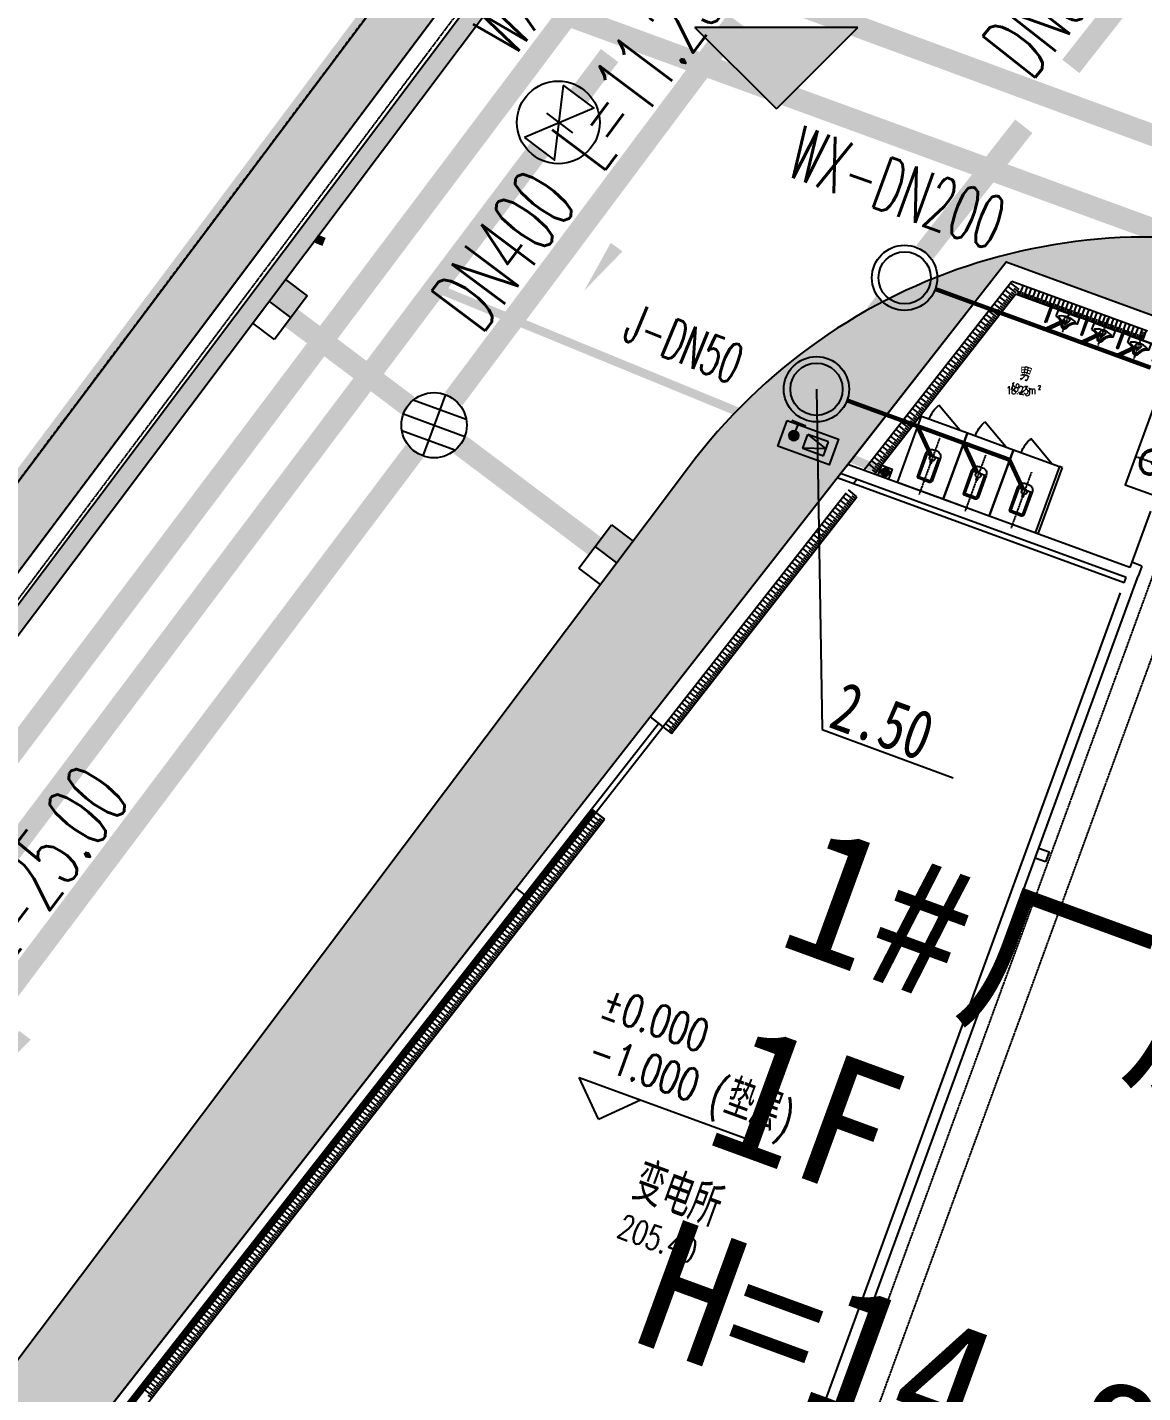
# Model space of a CAD drawing. Extents: x -111898 to 889894, y -2 to 1194865.
# Drawn here: x 634397 to 654901, y 1027442 to 1052542 of the extents above; entities that cross this region are included whole.
import ezdxf

# ---------------------------------------------------------------- set-up
doc = ezdxf.new("R2010")
doc.units = 0
doc.header["$LTSCALE"] = 10
doc.header["$MEASUREMENT"] = 0
for name, pattern in [('10平面$0$10平面$1$DOTE', [2.42, 2, -0.2, 0.02, -0.2]), ('10平面$0$DASH', [0.35, 0.25, -0.1]), ('10平面$0$DOTE', [2.42, 2, -0.2, 0.02, -0.2]), ('10平面$1$DOTE', [2.42, 2, -0.2, 0.02, -0.2]), ('CENTER', [50.8, 31.75, -6.35, 6.35, -6.35]), ('DASH', [0.35, 0.25, -0.1])]:
    doc.linetypes.add(name, pattern=pattern)
doc.layers.get('Defpoints').update_dxf_attribs({"color": 210})
for name, color, linetype in [('0-WALL', 252, 'Continuous'), ('1-单体污水', 50, 'Continuous'), ('10平面$0$10平面$1$A-AXIS-DOTE', 14, '10平面$0$10平面$1$DOTE'), ('10平面$0$99平面图例外参$0$A-HATCH-2', 251, 'Continuous'), ('10平面$0$A-AXIS-DOTE', 8, '10平面$0$DOTE'), ('10平面$0$A-LIN-V', 9, 'Continuous'), ('10平面$0$A-WC', 223, 'Continuous'), ('10平面$1$A-AXIS-DOTE', 14, '10平面$1$DOTE'), ('A-WC', 223, 'Continuous'), ('DIM_雨水', 4, 'Continuous'), ('FM_ZF给水', 3, 'Continuous'), ('Gps-ZF雨水', 4, 'TG_Y'), ('SB_ZF污水', 2, 'Continuous'), ('TEXT_污水', 2, 'Continuous'), ('TEXT_消防', 1, 'Continuous'), ('TEXT_给水', 3, 'Continuous'), ('TEXT_雨水', 4, 'Continuous'), ('TWT_雨水口', 4, 'Continuous'), ('WALL', 252, 'Continuous'), ('WELL_污水', 2, 'Continuous'), ('WELL_雨水', 4, 'Continuous'), ('建-房间', 252, 'Continuous'), ('污水标高', 2, 'Continuous')]:
    doc.layers.add(name, color=color, linetype=linetype)
for name, color, linetype, lineweight in [('GPS-ZF污水', 2, 'TG_W', 60), ('GPS-ZF消防', 1, 'TG_X', 60), ('GPS-ZF给水', 3, 'TG_J', 60), ('LG-ZF给水', 3, 'Continuous', 60)]:
    doc.layers.add(name, color=color, linetype=linetype, lineweight=lineweight)
doc.styles.add('-宋体', font='', dxfattribs={"width": 0.75})
doc.styles.add('10平面$0$A-AREA', font='SIMPLEX', dxfattribs={"bigfont": 'GBCBIG'})
doc.styles.add('10平面$0$A-STANDARD', font='SIMPLEX', dxfattribs={"bigfont": 'GBCBIG'})
doc.styles.add('_TWT_PIPEDN', font='SIMPLEX', dxfattribs={"width": 0.6, "height": 3, "bigfont": 'HZTXT'})
doc.styles.add('A-AREA', font='SIMPLEX', dxfattribs={"bigfont": 'GBCBIG'})
doc.styles.add('TG_LINETYPE', font='SIMPLEX', dxfattribs={"width": 0.8, "height": 3.5, "bigfont": 'HZTXT'})
doc.styles.add('黑体', font='', dxfattribs={"height": 12})
doc.styles.get('-宋体').set_extended_font_data('SimSun')
doc.styles.get('黑体').set_extended_font_data('SimHei')
doc.linetypes.add('TG_J', pattern='A,2,-0.3,["J",TG_LINETYPE,S=0.1,R=0,X=-0.23,Y=-0.15],0', length=2.3)
doc.linetypes.add('TG_W', pattern='A,2,-0.3,["W",TG_LINETYPE,S=0.1,R=0,X=-0.23,Y=-0.15],0', length=2.3)
doc.linetypes.add('TG_WX', pattern='A,3,-0.6,["WX",TG_LINETYPE,S=0.1,R=0,X=-0.52,Y=-0.15],0', length=3.6)
doc.linetypes.add('TG_X', pattern='A,5,-0.3,["X",TG_LINETYPE,S=0.1,R=0,X=-0.23,Y=-0.15],0', length=5.3)
doc.linetypes.add('TG_Y', pattern='A,2,-0.3,["Y",TG_LINETYPE,S=0.1,R=0,X=-0.25,Y=-0.15],0', length=2.3)
pattern_1 = [(359.79974, (-824318.4, 704905.5), (1605.5824, 1594.398), [240, -48, 64, -48, 240, -960]), (359.79974, (-824398.3, 704953.8), (1605.5824, 1594.398), [160, -120, 240, -120, 160, -800]), (359.79974, (-823836, 705591.9), (1605.5824, 1594.398), [200, -80, 200, -1120]), (359.79974, (-824634.9, 705914.7), (1605.5824, 1594.398), [80, -160, 80, -1280]), (89.79974, (-824474.9, 705914.1), (-1594.398, 1605.5824), [144, -1456]), (89.79974, (-823998.3, 704952.4), (-1594.398, 1605.5824), [160, -1440]), (89.79974, (-823596, 705591), (-1594.398, 1605.5824), [160, -1440]), (44.79974, (-823790.3, 704935.7), (5.5922, 1599.9902), [160, -2102.7417]), (134.79974, (-824206.3, 704937.2), (-1599.9902, 5.5922), [160, -2102.7417]), (63.23469, (-823838.3, 704943.9), (5.5922, 1599.99023), [160, -3417.7088]), (75.7635, (-823918.27, 704952.15), (5.59221, 1599.99023), [160, -6436.969]), (75.7635, (-823516.03, 705590.75), (5.59221, 1599.99023), [128, -6468.969]), (75.7635, (-824442.9, 705914), (5.59221, 1599.99023), [112, -6484.969]), (103.835987, (-824078.27, 704952.7), (5.59221, 1599.99023), [160, -6436.969]), (103.835987, (-823676.03, 705591.3), (5.59221, 1599.99023), [128, -6468.969]), (103.835987, (-824506.9, 705914.2), (5.59221, 1599.99023), [112, -6484.969]), (116.364795, (-824158.3, 704945), (5.5922, 1599.99023), [160, -3417.7069])]

# ---------------------------------------------------------------- blocks, each defined once
blk = doc.blocks.new('10平面$0$厕卫')
at = {"layer": '10平面$0$A-AXIS-DOTE', "linetype": '10平面$0$DASH'}
blk.add_line((50, -823), (50, 272), dxfattribs=at)
at = {"layer": '10平面$0$A-WC'}
for p, q in [((-60, -40), (-60, -470)), ((150, -30), (-50, -30)), ((160, -470), (160, -40)), ((190, -470), (-90, -470)), ((350, -1097), (-170, -1397))]:
    blk.add_line(p, q, dxfattribs=at)
blk.add_lwpolyline([(-400, 203), (-400, -1097), (500, -1097), (500, 203)], close=True, dxfattribs=at)
blk.add_lwpolyline([(190, -40, 0.414214), (150, 0), (-50, 0, 0.414214), (-90, -40), (-90, -480, 0.414214), (20, -590), (80, -590, 0.414214), (190, -480)], format="xyb", close=True, dxfattribs=at)
blk.add_circle((50, -359), 20, dxfattribs=at)
for centre, radius, start, end in [((-50, -40), 10, 90, 180), ((150, -40), 10, 0, 90), ((350, -1097), 600, 180, 209.9999)]:
    blk.add_arc(centre, radius, start, end, dxfattribs=at)
for p in [(50, 0), (50, -359)]:
    blk.add_point(p, dxfattribs=at)
blk = doc.blocks.new('10平面$0$$lvtry$00000224')
at = {"color": 0}
for p, q in [((-363, 0), (-363, -300)), ((-338, 0), (-363, 0)), ((-338, 0), (-338, -300)), ((337, 0), (337, -300)), ((362, 0), (337, 0)), ((362, 0), (362, -300)), ((-338, -300), (-363, -300)), ((362, -300), (337, -300))]:
    blk.add_line(p, q, dxfattribs=at)
at = {"color": 0, "elevation": 0}
blk.add_lwpolyline([(-205, -131), (-205, 0), (205, 0), (205, -131, 0.268068), (51, -263, -0.317765), (0, -300, -0.317765), (-51, -263, 0.268068)], format="xyb", close=True, dxfattribs=at)
at = {"color": 0}
blk.add_circle((0, -182, 0), 20, dxfattribs=at)
for centre, radius, start, end in [((-152, -115, 0), 10, 114.1084, 248.1394), ((5, -466, 0), 395, 66.6675, 114.1084), ((-243, -341, 0), 233, 19.2639, 68.1394), ((243, -341, 0), 233, 110.4941, 160.7361), ((158, -113, 0), 10, 290.4941, 66.6675), ((0, -256, 0), 24, 199.2639, 269.4998), ((0, -256, 0), 24, 270.5002, 340.7361)]:
    blk.add_arc(centre, radius, start, end, dxfattribs=at)
blk.add_point((0, -182, 0), dxfattribs=at)
at = {"layer": '10平面$1$A-AXIS-DOTE'}
blk.add_lwpolyline([(0, 153), (0, -367)], dxfattribs=at)
blk = doc.blocks.new('10平面$0$小便器')
at = {"layer": '10平面$0$A-WC', "xscale": -1, "rotation": 89.99999999999999}
blk.add_blockref('10平面$0$$lvtry$00000224', (2044606, 1695654), dxfattribs=at)
blk = doc.blocks.new('10平面$0$343243')
at = {"layer": '10平面$0$10平面$1$A-AXIS-DOTE'}
blk.add_lwpolyline([(-137039, 783550), (-137039, 784210)], dxfattribs=at)
at = {"layer": '10平面$0$A-WC'}
for p, q in [((-137039, 783830), (-137039, 783920)), ((-137176, 783694), (-137103, 783694)), ((-137139, 783657), (-137139, 783731)), ((-137084, 783875), (-136994, 783875)), ((-137071, 783707), (-137056, 783814)), ((-137064, 783668), (-137071, 783707)), ((-137064, 783668), (-137056, 783814)), ((-137064, 783668), (-137014, 783668)), ((-137063, 783687), (-137015, 783687)), ((-137056, 783814), (-137022, 783814)), ((-137056, 783804), (-137022, 783804)), ((-137014, 783668), (-137022, 783814)), ((-137008, 783707), (-137022, 783814)), ((-137014, 783668), (-137008, 783707)), ((-136976, 783694), (-136903, 783694)), ((-136939, 783657), (-136939, 783731))]:
    blk.add_line(p, q, dxfattribs=at)
for points in [[(-137069, 783721, -0.055034), (-137132, 783735, -0.088849), (-137208, 783776, -0.104988), (-137263, 783843, -0.12017), (-137282, 783920, -0.12017), (-137263, 783997, -0.104988), (-137208, 784064, -0.088849), (-137132, 784105, -0.080052), (-137039, 784120, -0.080052)], [(-137065, 783751, -0.056066), (-137123, 783763, -0.088849), (-137190, 783800, -0.104988), (-137237, 783857, -0.12017), (-137252, 783920, -0.12017), (-137237, 783983, -0.104988), (-137190, 784040, -0.088849), (-137123, 784077, -0.080052), (-137039, 784090, -0.080052)], [(-137039, 784120, -0.080052), (-136946, 784105, -0.088849), (-136870, 784064, -0.104988), (-136815, 783997, -0.12017), (-136796, 783920, -0.12017), (-136815, 783843, -0.104988), (-136870, 783776, -0.088849), (-136946, 783735, -0.055034), (-137010, 783721, -0.080052)], [(-137039, 784090, -0.080052), (-136956, 784077, -0.088849), (-136889, 784040, -0.104988), (-136842, 783983, -0.12017), (-136826, 783920, -0.12017), (-136842, 783857, -0.104988), (-136889, 783800, -0.088849), (-136956, 783763, -0.056066), (-137014, 783751, -0.080052)]]:
    blk.add_lwpolyline(points, format="xyb", dxfattribs=at)
for centre, radius in [((-137039, 783875), 30), ((-137039, 783875), 20), ((-137139, 783694), 25), ((-137139, 783694), 15), ((-136939, 783694), 25), ((-136939, 783694), 15)]:
    blk.add_circle(centre, radius, dxfattribs=at)
for centre, start, end in [((-137040, 783695), 80.5252, 279.4748), ((-137038, 783695), 260.5252, 99.4748)]:
    blk.add_arc(centre, 7.19, start, end, dxfattribs=at)
blk = doc.blocks.new('$VALVE$00000752')
for p, q in [((-112.5, 75), (112.5, 75)), ((112.5, 75), (112.5, -75)), ((112.5, -75), (-112.5, -75))]:
    blk.add_line(p, q)
blk.add_lwpolyline([(-112.5, -75), (112.5, 0), (-112.5, 75)], close=True)
for p in [(-112.5, 0), (112.5, 0)]:
    blk.add_point(p)
blk.add_solid([(-112.5, 75), (112.5, 0), (-112.5, -75)])
blk = doc.blocks.new('10平面$0$99平面图例外参$0$$LinePat$填挖边坡')
at = {"color": 0}
for p, q in [((0, 0), (0, -1500)), ((300, 0), (300, -600))]:
    blk.add_line(p, q, dxfattribs=at)
at = {"layer": 'Defpoints', "color": 0}
blk.add_point((600, 0), dxfattribs=at)
blk = doc.blocks.new('$TwtSys$00000147')
blk.add_circle((0, 0, 0), 25)
blk = doc.blocks.new('$VALVE$00000497')
for p, q in [((78, 138), (-78, 138)), ((0, 50), (0, 138))]:
    blk.add_line(p, q)
at = {"const_width": 49.6}
blk.add_lwpolyline([(25, 0, 1), (-25, 0, 1)], format="xyb", close=True, dxfattribs=at)
blk.add_circle((0, 0), 50)
blk = doc.blocks.new('$TwtSys$00000424')
for p, q in [((-500, 250), (500, 250)), ((-500, -250), (-500, 250)), ((0, -250), (0, 250)), ((500, 250), (500, -250)), ((500, -250), (-500, -250))]:
    blk.add_line(p, q)
blk.add_solid([(0, 250), (500, 250), (0, -250), (500, -250)])
blk = doc.blocks.new('$TWTSYS$00000375')
for p, q in [((0, 0.5, 0), (0, -0.5, 0)), ((0.433, 0.25, 0), (-0.433, 0.25, 0)), ((-0.5, 0, 0), (0.5, 0, 0)), ((0.433, -0.25, 0), (-0.433, -0.25, 0))]:
    blk.add_line(p, q)
blk.add_circle((0, 0, 0), 0.5)
blk = doc.blocks.new('$TWTSYS$00000376')
for radius in [0.5, 0.4]:
    blk.add_circle((0, 0, 0), radius)
blk = doc.blocks.new('$VALVE$00000296')
for points in [[(-125, 72.2), (-125, -72.2), (125, 72.2), (125, -72.2), (-125, 72.2)], [(0, 60.2), (0, -63.6)]]:
    blk.add_lwpolyline(points)
for p in [(-125, 0), (125, 0)]:
    blk.add_point(p)

msp = doc.modelspace()

# ---------------------------------------------------------------- hatches: boundary and pattern name
at = {"layer": '0-WALL'}
h = msp.add_hatch(dxfattribs=at)
h.set_pattern_fill('草坪或沼泽', color=8, scale=400, angle=-0.200257)
h.set_pattern_definition(pattern_1)
h.paths.add_polyline_path([(696130.98, 804098.61), (669562.33, 731379.54), (607880.43, 745535.24), (522571.73, 770781.34), (445339.53, 792957.04), (609790.27, 1011755.57), (618487.23, 1023194.24), (653205.56, 1069507.99), (721439.16, 1038957.87), (738262.84, 1027590.63), (761400.89, 1017231.07), (768403.04, 1001909.04), (737294.43, 916764), (736355.16, 917107.18), (742257.75, 933262.65), (741788.31, 933434.17), (745346.31, 941716.12), (767322.91, 1001866.69), (760648.1, 1016472.46), (737774.94, 1026713.42), (720951.27, 1038080.66), (653526.34, 1068268.72), (619285.33, 1022591.71), (610587.99, 1011152.54), (447011.62, 793517.34), (522851.61, 771741.38), (608134.4, 746502.95), (668925.9, 732551.6), (695191.71, 804441.78)])
h.paths.add_polyline_path([(702359.45, 821146.08), (701420.18, 821489.25), (703324.3, 826702.56), (702855.23, 826873.89), (706411.93, 835156.24), (730109.53, 900012.74), (731048.81, 899669.57)])
h = msp.add_hatch(dxfattribs=at)
h.set_pattern_fill('草坪或沼泽', color=8, scale=400, angle=-0.200257)
h.set_pattern_definition([(359.79974, (-824318.4, 704905.5), (1605.5824, 1594.398), [240, -48, 64, -48, 240, -960]), (359.79974, (-824398.3, 704953.8), (1605.5824, 1594.398), [160, -120, 240, -120, 160, -800]), (359.79974, (-823836, 705591.9), (1605.5824, 1594.398), [200, -80, 200, -1120]), (359.79974, (-824634.9, 705914.7), (1605.5824, 1594.398), [80, -160, 80, -1280]), (89.79974, (-824474.9, 705914.1), (-1594.398, 1605.5824), [144, -1456]), (89.79974, (-823998.3, 704952.4), (-1594.398, 1605.5824), [160, -1440]), (89.79974, (-823596, 705591), (-1594.398, 1605.5824), [160, -1440]), (44.79974, (-823790.3, 704935.7), (5.5922, 1599.9902), [160, -2102.7417]), (134.79974, (-824206.3, 704937.2), (-1599.9902, 5.5922), [160, -2102.7417]), (63.23469, (-823838.3, 704943.9), (5.5922, 1599.99023), [160, -3417.7088]), (75.7635, (-823918.27, 704952.15), (5.59221, 1599.99023), [160, -6436.969]), (75.7635, (-823516.03, 705590.75), (5.59221, 1599.99023), [128, -6468.969]), (75.7635, (-824442.9, 705914), (5.59221, 1599.99023), [112, -6484.969]), (103.835987, (-824078.27, 704952.7), (5.59221, 1599.99023), [160, -6436.969]), (103.835987, (-823676.03, 705591.3), (5.59221, 1599.99023), [128, -6468.969]), (103.835987, (-824506.9, 705914.2), (5.59221, 1599.99023), [112, -6484.969]), (116.364795, (-824158.3, 704945), (5.5922, 1599.99023), [160, -3417.7069])])
edge = h.paths.add_edge_path()
edge.add_line((741503.08, 933538.38), (741712.87, 934018.57))
edge.add_line((741712.87, 934018.57), (745060.96, 941812.89))
edge.add_line((745060.96, 941812.89), (766890.86, 1001849.76))
edge.add_line((766890.86, 1001849.76), (760346.98, 1016169.02))
edge.add_line((760346.98, 1016169.02), (737579.78, 1026362.54))
edge.add_line((737579.78, 1026362.54), (720756.11, 1037729.77))
edge.add_line((720756.11, 1037729.77), (653654.65, 1067773.01))
edge.add_line((653654.65, 1067773.01), (467795.25, 820503.81))
edge.add_line((467795.25, 820503.81), (468143.58, 820404.89))
edge.add_line((468143.58, 820404.89), (647181.92, 1058601.18))
edge.add_line((647181.92, 1058601.18), (648464.56, 1058132.56))
edge.add_line((648464.56, 1058132.56), (650350.23, 1063296.8))
edge.add_line((650350.23, 1063296.8), (720796.15, 1037558.69))
edge.add_line((720796.15, 1037558.69), (718909.6, 1032395.07))
edge.add_line((718909.6, 1032395.07), (725484.49, 1029992.9))
edge.add_line((725484.49, 1029992.9), (726513.26, 1032808.65))
edge.add_line((726513.26, 1032808.65), (729331.07, 1031779.14))
edge.add_line((729331.07, 1031779.14), (728302.36, 1028963.46))
edge.add_line((728302.36, 1028963.46), (747084.56, 1022101.19))
edge.add_line((747084.56, 1022101.19), (755217.14, 1018452.95))
edge.add_arc((743028.5, 1006160.87), 17310.64, -14.619994, 45.242091, ccw=False)
edge.add_line((759778.64, 1001791.54), (760685.99, 1001458.08))
edge.add_line((760685.99, 1001458.08), (765094.65, 999847.31))
edge.add_line((765094.65, 999847.31), (740941.69, 933744.02))
edge.add_line((740941.69, 933744.02), (741503.08, 933538.38))
msp.add_hatch(color=8, dxfattribs=at).paths.add_polyline_path([(648166.71, 1051041.2), (649666.71, 1052541.2), (646666.71, 1052541.2)], flags=17)
h = msp.add_hatch(dxfattribs=at)
h.set_pattern_fill('草坪或沼泽', color=8, scale=400, angle=-0.200257)
h.set_pattern_definition(pattern_1)
edge = h.paths.add_edge_path()
edge.add_line((603199.85, 981886.33), (605589.45, 988426.73))
edge.add_line((605589.45, 988426.73), (652393.87, 1048233.38))
edge.add_line((652393.87, 1048233.38), (660764.58, 1045175.06))
edge.add_line((660764.58, 1045175.06), (660781.63, 1045221.72))
edge.add_arc((658997.01, 1045873.74), 1900, -20.070288, 69.930039)
edge.add_line((659649.03, 1047658.36), (658395.23, 1048116.44))
edge.add_arc((654982.82, 1038180.77), 10505.34, 71.044954, 143.375781)
edge.add_line((646551.59, 1044447.88), (600318.87, 982938.92))
edge.add_line((600318.87, 982938.92), (603199.85, 981886.33))
at = {"layer": '1-单体污水'}
for points in [[(652449.94, 1044593.06), (652463.67, 1044630.63), (652479.23, 1044624.94)], [(652449.94, 1044593.06), (652486.21, 1044609.92), (652479.23, 1044624.94)]]:
    msp.add_hatch(color=256, dxfattribs=at).paths.add_polyline_path(points)

# ---------------------------------------------------------------- linework, layer by layer
at = {"layer": '0-WALL'}
for p, q in [((653654.65, 1067773.01), (467795.25, 820503.81)), ((468143.58, 820404.89), (647181.92, 1058601.18)), ((648166.71, 1051041.2), (646666.71, 1052541.2)), ((649666.71, 1052541.2), (646666.71, 1052541.2)), ((648166.71, 1051041.2), (649666.71, 1052541.2))]:
    msp.add_line(p, q, dxfattribs=at)
at = {"layer": '0-WALL', "color": 1, "linetype": 'DASH', "ltscale": 3, "const_width": 300}
msp.add_lwpolyline([(768403.04, 1001909.04), (761400.89, 1017231.07), (738262.84, 1027590.63), (721439.16, 1038957.87), (653205.56, 1069507.99), (618487.23, 1023194.24), (609790.27, 1011755.57), (445339.53, 792957.04), (522571.73, 770781.34), (607880.43, 745535.24), (669562.33, 731379.54)], close=True, dxfattribs=at)
at = {"layer": '0-WALL', "linetype": 'CENTER', "ltscale": 0.2}
msp.add_lwpolyline([(768403.04, 1001909.04), (761400.89, 1017231.07), (738262.84, 1027590.63), (721439.16, 1038957.87), (653205.56, 1069507.99), (618487.23, 1023194.24), (609790.27, 1011755.57), (445339.53, 792957.04), (522571.73, 770781.34), (607880.43, 745535.24), (669562.33, 731379.54)], close=True, dxfattribs=at)
at = {"layer": '0-WALL'}
msp.add_lwpolyline([(445339.53, 792957.04), (609790.27, 1011755.57), (618487.23, 1023194.24), (653205.56, 1069507.99), (721439.16, 1038957.87), (738262.84, 1027590.63), (761400.89, 1017231.07), (768403.04, 1001909.04), (737294.43, 916764), (736355.16, 917107.18), (742257.75, 933262.65), (741788.31, 933434.17), (745346.31, 941716.12), (767322.91, 1001866.69), (760648.1, 1016472.46), (737774.94, 1026713.42), (720951.27, 1038080.66), (653526.34, 1068268.72), (619285.33, 1022591.71), (610587.99, 1011152.54), (447011.62, 793517.34)], dxfattribs=at)
at = {"layer": '0-WALL', "linetype": 'DASH'}
for points in [[(691451.01, 794203.39), (668925.9, 732551.6), (608134.4, 746502.95), (522851.61, 771741.38), (447011.62, 793517.34), (610587.99, 1011152.54), (619285.33, 1022591.71), (653526.34, 1068268.72), (720951.27, 1038080.66), (737774.94, 1026713.42), (755564.15, 1018748.69), (760648.1, 1016472.46), (767322.91, 1001866.69), (745344.86, 941712.2), (741785.02, 933426.51)], [(691169.23, 794306.34), (668734.97, 732903.21), (608210.59, 746793.26), (522935.58, 772029.4), (447513.25, 793685.43), (610827.31, 1010971.63), (619524.76, 1022410.95), (653622.57, 1067896.93), (720804.9, 1037817.49), (737628.57, 1026450.26), (755441.56, 1018474.88), (760422.26, 1016244.88), (766998.88, 1001853.99), (745065.93, 941822.97), (741509.38, 933544.93)]]:
    msp.add_lwpolyline(points, dxfattribs=at)
at = {"layer": '0-WALL'}
msp.add_lwpolyline([(603199.85, 981886.33), (605589.45, 988426.73), (652393.87, 1048233.38), (660764.58, 1045175.06), (660781.63, 1045221.72, 0.41421524), (659649.03, 1047658.36), (658395.23, 1048116.44, 0.32651635), (646551.59, 1044447.88), (600318.87, 982938.92)], format="xyb", close=True, dxfattribs=at)
at = {"layer": '1-单体污水', "const_width": 80}
for points in [[(651088.25, 1047730.92), (653122.54, 1046987.68)], [(653461.93, 1047145.43), (653122.54, 1046987.68)], [(653122.54, 1046987.68), (653780.03, 1046747.45)], [(654119.42, 1046905.21), (653780.03, 1046747.45)], [(653780.03, 1046747.45), (654437.52, 1046507.23)], [(654776.91, 1046664.99), (654437.52, 1046507.23)], [(654437.52, 1046507.23), (655048.05, 1046284.17)], [(650759.25, 1045210.77), (649467.78, 1045682.62)], [(651012.37, 1044666.21), (650759.25, 1045210.77)], [(651604.6, 1044901.91), (650759.25, 1045210.77)], [(651857.72, 1044357.35), (651604.6, 1044901.91)], [(652449.94, 1044593.06), (651604.6, 1044901.91)], [(652703.06, 1044048.49), (652449.94, 1044593.06)]]:
    msp.add_lwpolyline(points, dxfattribs=at)
at = {"layer": '10平面$0$99平面图例外参$0$A-HATCH-2', "color": 8}
msp.add_line((644848.61, 1038105.29), (645006.11, 1037982.03), dxfattribs=at)
at = {"layer": '10平面$0$A-LIN-V', "color": 8}
for p, q in [((649971.92, 1044327.33), (652563.64, 1047639.03)), ((656037.52, 1046369.81), (652563.64, 1047639.03)), ((646238.72, 1039557.05), (649647.95, 1043913.36)), ((646081.22, 1039680.31), (646238.72, 1039557.05)), ((623503.94, 1010506.56), (645006.11, 1037982.03))]:
    msp.add_line(p, q, dxfattribs=at)
at = {"layer": 'A-WC'}
msp.add_lwpolyline([(655762.99, 1045618.39), (655199.42, 1045824.3), (654581.71, 1044133.61), (655145.28, 1043927.7)], dxfattribs=at)
at = {"layer": 'Defpoints'}
msp.add_lwpolyline([(650227.16, 1044234.07), (650039.31, 1044302.7), (650107.94, 1044490.56), (650295.8, 1044421.92)], close=True, dxfattribs=at)
at = {"layer": 'Defpoints', "color": 1}
msp.add_lwpolyline([(653112.33, 1037197.89), (652924.48, 1037266.52), (652993.11, 1037454.38), (653180.97, 1037385.74)], close=True, dxfattribs=at)
at = {"layer": 'DIM_雨水'}
for points in [[(646453.82, 1050147.75, 0, 0, 0), (644633.71, 1047699.24, 0, 266.67, 0), (645230.29, 1048501.79, 0, 0, 0)], [(635577.82, 1035659.51, 0, 0, 0), (633757.7, 1033211, 0, 266.67, 0), (634354.28, 1034013.55, 0, 0, 0)]]:
    msp.add_lwpolyline(points, format="xyseb", dxfattribs=at)
at = {"layer": 'FM_ZF给水'}
msp.add_lwpolyline([(648367.97, 1045314.47), (649307.24, 1044971.3), (649135.65, 1044501.67), (648196.38, 1044844.84)], close=True, dxfattribs=at)
msp.add_circle((644158.92, 1050794.62), 760.12, dxfattribs=at)
at = {"layer": 'GPS-ZF污水', "ltscale": 0.1, "const_width": 400}
for points in [[(653579.99, 1051823.55), (660175.04, 1060213.25)], [(650895.49, 1048408.53), (652714.79, 1050722.91)], [(649276.48, 1046359.08), (650152.42, 1047466.28)]]:
    msp.add_lwpolyline(points, dxfattribs=at)
at = {"layer": 'GPS-ZF消防', "linetype": 'TG_WX', "ltscale": 0.1, "const_width": 400}
for points in [[(616334.42, 1015551.5), (644324.8, 1052765.32)], [(644324.8, 1052765.32), (658484.68, 1047591.86)]]:
    msp.add_lwpolyline(points, dxfattribs=at)
at = {"layer": 'GPS-ZF给水', "ltscale": 0.1, "const_width": 400}
for points in [[(646403.93, 1053754.33), (732072.4, 1022234.6)], [(644533.17, 1051266.81), (645101.43, 1052022.42)], [(617189.64, 1014908.68), (643811.9, 1050307.76)]]:
    msp.add_lwpolyline(points, dxfattribs=at)
at = {"layer": 'GPS-ZF给水', "linetype": 'Continuous', "ltscale": 0.1, "const_width": 160}
for points in [[(639852.05, 1048596.9), (639707.03, 1048656.43)], [(650075.04, 1044400.27), (641894.05, 1047758.64)]]:
    msp.add_lwpolyline(points, dxfattribs=at)
at = {"layer": 'Gps-ZF雨水', "ltscale": 0.1, "const_width": 400}
for points in [[(642233.71, 1045707.81), (647431.87, 1052661.26)], [(641394.72, 1045587.6), (639241.55, 1047204.97)], [(627208.51, 1025726.73), (641513.82, 1044747.73)], [(644837.13, 1042999.08), (642353.98, 1044866.61)]]:
    msp.add_lwpolyline(points, dxfattribs=at)
at = {"layer": 'LG-ZF给水', "linetype": 'Continuous'}
msp.add_circle((650167.55, 1044362.3), 50, dxfattribs=at)
at = {"layer": 'WALL', "color": 8}
for p, q in [((649478.18, 1044507.72), (652393.87, 1048233.38)), ((652393.87, 1048233.38), (655095.31, 1047246.39)), ((649774.42, 1044399.48), (652495.73, 1047876.77)), ((652495.73, 1047876.77), (654992.36, 1046964.6)), ((649348.59, 1044342.13), (649478.18, 1044507.72)), ((654664.83, 1042612.72), (649478.18, 1044507.72)), ((653373.3, 1044468.64), (652926.87, 1043246.74)), ((653420.27, 1044451.49), (652973.83, 1043229.58)), ((653420.27, 1044451.49), (653373.3, 1044468.64)), ((649154.21, 1044093.76), (649283.8, 1044259.34)), ((649283.8, 1044259.34), (649348.59, 1044342.13)), ((654561.88, 1042330.94), (649283.8, 1044259.34)), ((654596.2, 1042424.87), (649348.59, 1044342.13)), ((649580.04, 1044151.11), (649644.84, 1044233.9)), ((645844.96, 1039865.2), (649154.21, 1044093.76)), ((646081.22, 1039680.31), (649450.46, 1043985.52)), ((655042.32, 1043645.92), (654699.15, 1042706.65)), ((652973.83, 1043229.58), (652926.87, 1043246.74)), ((654699.15, 1042706.65), (654664.83, 1042612.72)), ((654561.88, 1042330.94), (654596.2, 1042424.87)), ((654715.42, 1042168.38), (654818.37, 1042450.16)), ((654887.01, 1042638.01), (654818.37, 1042450.16)), ((647611.74, 1022725.44), (654715.42, 1042168.38)), ((647423.89, 1022794.08), (654493.25, 1042143.09)), ((644769.86, 1038166.92), (646002.46, 1039741.94)), ((644848.61, 1038105.29), (646081.22, 1039680.31)), ((645844.96, 1039865.2), (646081.22, 1039680.31)), ((646002.46, 1039741.94), (646081.22, 1039680.31)), ((634653.67, 1025240.46), (644769.86, 1038166.92)), ((634679.92, 1025219.92), (644796.11, 1038146.37)), ((634706.17, 1025199.37), (644822.36, 1038125.83)), ((634732.42, 1025178.83), (644848.61, 1038105.29)), ((644898.24, 1032468.3), (644540.58, 1033237.77)), ((644540.58, 1033237.77), (647846.82, 1032029.8)), ((644898.24, 1032468.3), (645667.71, 1032825.96))]:
    msp.add_line(p, q, dxfattribs=at)
at = {"layer": 'WALL', "color": 8, "linetype": '10平面$0$DASH'}
for p, q in [((625403.07, 961211.24), (656528.83, 1046403.24)), ((625872.71, 961039.65), (656998.47, 1046231.65))]:
    msp.add_line(p, q, dxfattribs=at)
at = {"layer": 'WALL', "color": 8}
for points in [[(655762.99, 1045618.39), (655199.42, 1045824.3), (654581.71, 1044133.61), (655145.28, 1043927.7)], [(654887.01, 1042638.01), (654699.15, 1042706.65)], [(645844.96, 1039865.2), (646041.49, 1039711.39)], [(646002.46, 1039741.94), (646081.22, 1039680.31)], [(644769.86, 1038166.92), (644848.61, 1038105.29)], [(604744.12, 986113.05), (605589.45, 988426.73), (643379.76, 1036715.16), (643616.01, 1036530.27)]]:
    msp.add_lwpolyline(points, dxfattribs=at)
at = {"layer": '污水标高', "color": 2}
for p, q in [((648904.21, 1045888.52), (649008.26, 1039633.15)), ((649008.26, 1039633.15), (651416.65, 1038747.02))]:
    msp.add_line(p, q, dxfattribs=at)

# ---------------------------------------------------------------- block references
at = {"layer": '10平面$0$99平面图例外参$0$A-HATCH-2', "color": 8, "yscale": 0.1333333333333333, "zscale": 0.1333333333333333}
for p, xscale, rotation in [((652528.19, 1047593.73), 0.1355476678420124, 231.9534248527315), ((652578.31, 1047657.77), 0.1355476678420124, 231.9534248527315), ((652628.43, 1047721.82), 0.1355476678420124, 231.9534248527315), ((652639.16, 1047611.44), 0.1340030048142174, 159.9297114336372), ((652714.68, 1047583.85), 0.1340030048142174, 159.9297114336372), ((652790.2, 1047556.25), 0.1340030048142174, 159.9297114336372), ((652865.72, 1047528.66), 0.1340030048142174, 159.9297114336372), ((652941.24, 1047501.07), 0.1340030048142174, 159.9297114336372), ((653016.76, 1047473.48), 0.1340030048142174, 159.9297114336372), ((652327.7, 1047337.54), 0.1355476678420124, 231.9534248527315), ((652377.82, 1047401.59), 0.1355476678420124, 231.9534248527315), ((652427.94, 1047465.63), 0.1355476678420124, 231.9534248527315), ((652478.07, 1047529.68), 0.1355476678420124, 231.9534248527315), ((653092.28, 1047445.89), 0.1340030048142174, 159.9297114336372), ((653167.8, 1047418.3), 0.1340030048142174, 159.9297114336372), ((653243.31, 1047390.7), 0.1340030048142174, 159.9297114336372), ((653318.83, 1047363.11), 0.1340030048142174, 159.9297114336372), ((653394.35, 1047335.52), 0.1340030048142174, 159.9297114336372), ((653469.87, 1047307.93), 0.1340030048142174, 159.9297114336372), ((653545.39, 1047280.34), 0.1340030048142174, 159.9297114336372), ((653620.91, 1047252.75), 0.1340030048142174, 159.9297114336372), ((653696.43, 1047225.15), 0.1340030048142174, 159.9297114336372), ((652127.21, 1047081.35), 0.1355476678420124, 231.9534248527315), ((652177.33, 1047145.4), 0.1355476678420124, 231.9534248527315), ((652227.45, 1047209.44), 0.1355476678420124, 231.9534248527315), ((652277.57, 1047273.49), 0.1355476678420124, 231.9534248527315), ((653771.95, 1047197.56), 0.1340030048142174, 159.9297114336372), ((653847.47, 1047169.97), 0.1340030048142174, 159.9297114336372), ((653922.99, 1047142.38), 0.1340030048142174, 159.9297114336372), ((653998.51, 1047114.79), 0.1340030048142174, 159.9297114336372), ((654074.03, 1047087.2), 0.1340030048142174, 159.9297114336372), ((654149.54, 1047059.6), 0.1340030048142174, 159.9297114336372), ((654225.06, 1047032.01), 0.1340030048142174, 159.9297114336372), ((654300.58, 1047004.42), 0.1340030048142174, 159.9297114336372), ((654376.1, 1046976.83), 0.1340030048142174, 159.9297114336372), ((651926.71, 1046825.16), 0.1355476678420124, 231.9534248527315), ((651976.84, 1046889.21), 0.1355476678420124, 231.9534248527315), ((652026.96, 1046953.26), 0.1355476678420124, 231.9534248527315), ((652077.08, 1047017.3), 0.1355476678420124, 231.9534248527315), ((654451.62, 1046949.24), 0.1340030048142174, 159.9297114336372), ((654527.14, 1046921.64), 0.1340030048142174, 159.9297114336372), ((654602.66, 1046894.05), 0.1340030048142174, 159.9297114336372), ((654678.18, 1046866.46), 0.1340030048142174, 159.9297114336372), ((654753.7, 1046838.87), 0.1340030048142174, 159.9297114336372), ((654829.22, 1046811.28), 0.1340030048142174, 159.9297114336372), ((654904.74, 1046783.69), 0.1340030048142174, 159.9297114336372), ((651726.22, 1046568.97), 0.1355476678420124, 231.9534248527315), ((651776.34, 1046633.02), 0.1355476678420124, 231.9534248527315), ((651826.47, 1046697.07), 0.1355476678420124, 231.9534248527315), ((651876.59, 1046761.12), 0.1355476678420124, 231.9534248527315), ((651525.73, 1046312.79), 0.1355476678420124, 231.9534248527315), ((651575.85, 1046376.83), 0.1355476678420124, 231.9534248527315), ((651625.98, 1046440.88), 0.1355476678420124, 231.9534248527315), ((651676.1, 1046504.93), 0.1355476678420124, 231.9534248527315), ((651375.36, 1046120.64), 0.1355476678420124, 231.9534248527315), ((651425.48, 1046184.69), 0.1355476678420124, 231.9534248527315), ((651475.61, 1046248.74), 0.1355476678420124, 231.9534248527315), ((651174.87, 1045864.46), 0.1355476678420124, 231.9534248527315), ((651224.99, 1045928.5), 0.1355476678420124, 231.9534248527315), ((651275.11, 1045992.55), 0.1355476678420124, 231.9534248527315), ((651325.24, 1046056.6), 0.1355476678420124, 231.9534248527315), ((650974.38, 1045608.27), 0.1355476678420124, 231.9534248527315), ((651024.5, 1045672.31), 0.1355476678420124, 231.9534248527315), ((651074.62, 1045736.36), 0.1355476678420124, 231.9534248527315), ((651124.75, 1045800.41), 0.1355476678420124, 231.9534248527315), ((650773.89, 1045352.08), 0.1355476678420124, 231.9534248527315), ((650824.01, 1045416.13), 0.1355476678420124, 231.9534248527315), ((650874.13, 1045480.17), 0.1355476678420124, 231.9534248527315), ((650924.25, 1045544.22), 0.1355476678420124, 231.9534248527315), ((650573.39, 1045095.89), 0.1355476678420124, 231.9534248527315), ((650623.52, 1045159.94), 0.1355476678420124, 231.9534248527315), ((650673.64, 1045223.99), 0.1355476678420124, 231.9534248527315), ((650723.76, 1045288.03), 0.1355476678420124, 231.9534248527315), ((650372.9, 1044839.7), 0.1355476678420124, 231.9534248527315), ((650423.02, 1044903.75), 0.1355476678420124, 231.9534248527315), ((650473.15, 1044967.8), 0.1355476678420124, 231.9534248527315), ((650523.27, 1045031.84), 0.1355476678420124, 231.9534248527315), ((650172.41, 1044583.51), 0.1355476678420124, 231.9534248527315), ((650222.53, 1044647.56), 0.1355476678420124, 231.9534248527315), ((650272.66, 1044711.61), 0.1355476678420124, 231.9534248527315), ((650322.78, 1044775.66), 0.1355476678420124, 231.9534248527315), ((650022.04, 1044391.37), 0.1355476678420124, 231.9534248527315), ((650072.16, 1044455.42), 0.1355476678420124, 231.9534248527315), ((650122.29, 1044519.47), 0.1355476678420124, 231.9534248527315), ((649598.54, 1043850.23), 0.1336174228062435, 231.9534248527315), ((649647.95, 1043913.36), 0.1336174228062435, 231.9534248527315), ((649400.91, 1043597.69), 0.1336174228062435, 231.9534248527315), ((649450.32, 1043660.82), 0.1336174228062435, 231.9534248527315), ((649499.72, 1043723.96), 0.1336174228062435, 231.9534248527315), ((649549.13, 1043787.09), 0.1336174228062435, 231.9534248527315), ((649203.27, 1043345.15), 0.1336174228062435, 231.9534248527315), ((649252.68, 1043408.28), 0.1336174228062435, 231.9534248527315), ((649302.09, 1043471.42), 0.1336174228062435, 231.9534248527315), ((649351.5, 1043534.55), 0.1336174228062435, 231.9534248527315), ((649005.63, 1043092.61), 0.1336174228062435, 231.9534248527315), ((649055.04, 1043155.74), 0.1336174228062435, 231.9534248527315), ((649104.45, 1043218.88), 0.1336174228062435, 231.9534248527315), ((649153.86, 1043282.01), 0.1336174228062435, 231.9534248527315), ((648808, 1042840.07), 0.1336174228062435, 231.9534248527315), ((648857.41, 1042903.2), 0.1336174228062435, 231.9534248527315), ((648906.81, 1042966.34), 0.1336174228062435, 231.9534248527315), ((648956.22, 1043029.47), 0.1336174228062435, 231.9534248527315), ((648610.36, 1042587.53), 0.1336174228062435, 231.9534248527315), ((648659.77, 1042650.66), 0.1336174228062435, 231.9534248527315), ((648709.18, 1042713.8), 0.1336174228062435, 231.9534248527315), ((648758.59, 1042776.93), 0.1336174228062435, 231.9534248527315), ((648412.72, 1042334.99), 0.1336174228062435, 231.9534248527315), ((648462.13, 1042398.12), 0.1336174228062435, 231.9534248527315), ((648511.54, 1042461.26), 0.1336174228062435, 231.9534248527315), ((648560.95, 1042524.39), 0.1336174228062435, 231.9534248527315), ((648215.09, 1042082.45), 0.1336174228062435, 231.9534248527315), ((648264.49, 1042145.58), 0.1336174228062435, 231.9534248527315), ((648313.9, 1042208.72), 0.1336174228062435, 231.9534248527315), ((648363.31, 1042271.85), 0.1336174228062435, 231.9534248527315), ((648017.45, 1041829.91), 0.1336174228062435, 231.9534248527315), ((648066.86, 1041893.04), 0.1336174228062435, 231.9534248527315), ((648116.27, 1041956.18), 0.1336174228062435, 231.9534248527315), ((648165.68, 1042019.31), 0.1336174228062435, 231.9534248527315), ((647819.81, 1041577.37), 0.1336174228062435, 231.9534248527315), ((647869.22, 1041640.5), 0.1336174228062435, 231.9534248527315), ((647918.63, 1041703.64), 0.1336174228062435, 231.9534248527315), ((647968.04, 1041766.77), 0.1336174228062435, 231.9534248527315), ((647622.18, 1041324.83), 0.1336174228062435, 231.9534248527315), ((647671.58, 1041387.96), 0.1336174228062435, 231.9534248527315), ((647720.99, 1041451.1), 0.1336174228062435, 231.9534248527315), ((647770.4, 1041514.23), 0.1336174228062435, 231.9534248527315), ((647424.54, 1041072.29), 0.1336174228062435, 231.9534248527315), ((647473.95, 1041135.42), 0.1336174228062435, 231.9534248527315), ((647523.36, 1041198.56), 0.1336174228062435, 231.9534248527315), ((647572.77, 1041261.69), 0.1336174228062435, 231.9534248527315), ((647226.9, 1040819.75), 0.1336174228062435, 231.9534248527315), ((647276.31, 1040882.88), 0.1336174228062435, 231.9534248527315), ((647325.72, 1040946.02), 0.1336174228062435, 231.9534248527315), ((647375.13, 1041009.15), 0.1336174228062435, 231.9534248527315), ((647029.26, 1040567.21), 0.1336174228062435, 231.9534248527315), ((647078.67, 1040630.34), 0.1336174228062435, 231.9534248527315), ((647128.08, 1040693.48), 0.1336174228062435, 231.9534248527315), ((647177.49, 1040756.61), 0.1336174228062435, 231.9534248527315), ((646831.63, 1040314.67), 0.1336174228062435, 231.9534248527315), ((646881.04, 1040377.8), 0.1336174228062435, 231.9534248527315), ((646930.45, 1040440.94), 0.1336174228062435, 231.9534248527315), ((646979.86, 1040504.07), 0.1336174228062435, 231.9534248527315), ((646633.99, 1040062.13), 0.1336174228062435, 231.9534248527315), ((646683.4, 1040125.26), 0.1336174228062435, 231.9534248527315), ((646732.81, 1040188.4), 0.1336174228062435, 231.9534248527315), ((646782.22, 1040251.53), 0.1336174228062435, 231.9534248527315), ((646436.35, 1039809.59), 0.1336174228062435, 231.9534248527315), ((646485.76, 1039872.72), 0.1336174228062435, 231.9534248527315), ((646535.17, 1039935.86), 0.1336174228062435, 231.9534248527315), ((646584.58, 1039998.99), 0.1336174228062435, 231.9534248527315), ((646288.13, 1039620.18), 0.1336174228062435, 231.9534248527315), ((646337.54, 1039683.32), 0.1336174228062435, 231.9534248527315), ((646386.95, 1039746.45), 0.1336174228062435, 231.9534248527315), ((644857.95, 1037792.7), 0.1335589902895407, 231.9534248527315), ((644907.34, 1037855.81), 0.1335589902895407, 231.9534248527315), ((644956.73, 1037918.92), 0.1335589902895407, 231.9534248527315), ((645006.11, 1037982.03), 0.1335589902895407, 231.9534248527315), ((644660.4, 1037540.27), 0.1335589902895407, 231.9534248527315), ((644709.79, 1037603.38), 0.1335589902895407, 231.9534248527315), ((644759.18, 1037666.49), 0.1335589902895407, 231.9534248527315), ((644808.56, 1037729.6), 0.1335589902895407, 231.9534248527315), ((644462.85, 1037287.84), 0.1335589902895407, 231.9534248527315), ((644512.24, 1037350.95), 0.1335589902895407, 231.9534248527315), ((644561.63, 1037414.06), 0.1335589902895407, 231.9534248527315), ((644611.01, 1037477.17), 0.1335589902895407, 231.9534248527315), ((644265.3, 1037035.41), 0.1335589902895407, 231.9534248527315), ((644314.69, 1037098.52), 0.1335589902895407, 231.9534248527315), ((644364.08, 1037161.63), 0.1335589902895407, 231.9534248527315), ((644413.46, 1037224.74), 0.1335589902895407, 231.9534248527315), ((644067.75, 1036782.98), 0.1335589902895407, 231.9534248527315), ((644117.14, 1036846.09), 0.1335589902895407, 231.9534248527315), ((644166.52, 1036909.2), 0.1335589902895407, 231.9534248527315), ((644215.91, 1036972.31), 0.1335589902895407, 231.9534248527315), ((643870.2, 1036530.55), 0.1335589902895407, 231.9534248527315), ((643919.59, 1036593.66), 0.1335589902895407, 231.9534248527315), ((643968.97, 1036656.77), 0.1335589902895407, 231.9534248527315), ((644018.36, 1036719.88), 0.1335589902895407, 231.9534248527315), ((643672.65, 1036278.13), 0.1335589902895407, 231.9534248527315), ((643722.04, 1036341.23), 0.1335589902895407, 231.9534248527315), ((643771.42, 1036404.34), 0.1335589902895407, 231.9534248527315), ((643820.81, 1036467.45), 0.1335589902895407, 231.9534248527315), ((643475.1, 1036025.7), 0.1335589902895407, 231.9534248527315), ((643524.49, 1036088.8), 0.1335589902895407, 231.9534248527315), ((643573.87, 1036151.91), 0.1335589902895407, 231.9534248527315), ((643623.26, 1036215.02), 0.1335589902895407, 231.9534248527315), ((643277.55, 1035773.27), 0.1335589902895407, 231.9534248527315), ((643326.94, 1035836.37), 0.1335589902895407, 231.9534248527315), ((643376.32, 1035899.48), 0.1335589902895407, 231.9534248527315), ((643425.71, 1035962.59), 0.1335589902895407, 231.9534248527315), ((643080, 1035520.84), 0.1335589902895407, 231.9534248527315), ((643129.39, 1035583.94), 0.1335589902895407, 231.9534248527315), ((643178.77, 1035647.05), 0.1335589902895407, 231.9534248527315), ((643228.16, 1035710.16), 0.1335589902895407, 231.9534248527315), ((642882.45, 1035268.41), 0.1335589902895407, 231.9534248527315), ((642931.84, 1035331.51), 0.1335589902895407, 231.9534248527315), ((642981.22, 1035394.62), 0.1335589902895407, 231.9534248527315), ((643030.61, 1035457.73), 0.1335589902895407, 231.9534248527315), ((642684.9, 1035015.98), 0.1335589902895407, 231.9534248527315), ((642734.28, 1035079.08), 0.1335589902895407, 231.9534248527315), ((642783.67, 1035142.19), 0.1335589902895407, 231.9534248527315), ((642833.06, 1035205.3), 0.1335589902895407, 231.9534248527315), ((642536.73, 1034826.65), 0.1335589902895407, 231.9534248527315), ((642586.12, 1034889.76), 0.1335589902895407, 231.9534248527315), ((642635.51, 1034952.87), 0.1335589902895407, 231.9534248527315), ((642339.18, 1034574.22), 0.1335589902895407, 231.9534248527315), ((642388.57, 1034637.33), 0.1335589902895407, 231.9534248527315), ((642437.96, 1034700.44), 0.1335589902895407, 231.9534248527315), ((642487.35, 1034763.55), 0.1335589902895407, 231.9534248527315), ((642141.63, 1034321.79), 0.1335589902895407, 231.9534248527315), ((642191.02, 1034384.9), 0.1335589902895407, 231.9534248527315), ((642240.41, 1034448.01), 0.1335589902895407, 231.9534248527315), ((642289.8, 1034511.12), 0.1335589902895407, 231.9534248527315), ((641944.08, 1034069.37), 0.1335589902895407, 231.9534248527315), ((641993.47, 1034132.47), 0.1335589902895407, 231.9534248527315), ((642042.86, 1034195.58), 0.1335589902895407, 231.9534248527315), ((642092.25, 1034258.69), 0.1335589902895407, 231.9534248527315), ((641746.53, 1033816.94), 0.1335589902895407, 231.9534248527315), ((641795.92, 1033880.04), 0.1335589902895407, 231.9534248527315), ((641845.31, 1033943.15), 0.1335589902895407, 231.9534248527315), ((641894.7, 1034006.26), 0.1335589902895407, 231.9534248527315), ((641548.98, 1033564.51), 0.1335589902895407, 231.9534248527315), ((641598.37, 1033627.61), 0.1335589902895407, 231.9534248527315), ((641647.76, 1033690.72), 0.1335589902895407, 231.9534248527315), ((641697.15, 1033753.83), 0.1335589902895407, 231.9534248527315), ((641351.43, 1033312.08), 0.1335589902895407, 231.9534248527315), ((641400.82, 1033375.18), 0.1335589902895407, 231.9534248527315), ((641450.21, 1033438.29), 0.1335589902895407, 231.9534248527315), ((641499.59, 1033501.4), 0.1335589902895407, 231.9534248527315), ((641153.88, 1033059.65), 0.1335589902895407, 231.9534248527315), ((641203.27, 1033122.75), 0.1335589902895407, 231.9534248527315), ((641252.66, 1033185.86), 0.1335589902895407, 231.9534248527315), ((641302.04, 1033248.97), 0.1335589902895407, 231.9534248527315), ((640956.33, 1032807.22), 0.1335589902895407, 231.9534248527315), ((641005.72, 1032870.32), 0.1335589902895407, 231.9534248527315), ((641055.11, 1032933.43), 0.1335589902895407, 231.9534248527315), ((641104.49, 1032996.54), 0.1335589902895407, 231.9534248527315), ((640758.78, 1032554.79), 0.1335589902895407, 231.9534248527315), ((640808.17, 1032617.89), 0.1335589902895407, 231.9534248527315), ((640857.56, 1032681), 0.1335589902895407, 231.9534248527315), ((640906.94, 1032744.11), 0.1335589902895407, 231.9534248527315), ((640561.23, 1032302.36), 0.1335589902895407, 231.9534248527315), ((640610.62, 1032365.46), 0.1335589902895407, 231.9534248527315), ((640660.01, 1032428.57), 0.1335589902895407, 231.9534248527315), ((640709.39, 1032491.68), 0.1335589902895407, 231.9534248527315), ((640363.68, 1032049.93), 0.1335589902895407, 231.9534248527315), ((640413.07, 1032113.03), 0.1335589902895407, 231.9534248527315), ((640462.46, 1032176.14), 0.1335589902895407, 231.9534248527315), ((640511.84, 1032239.25), 0.1335589902895407, 231.9534248527315), ((640166.13, 1031797.5), 0.1335589902895407, 231.9534248527315), ((640215.52, 1031860.61), 0.1335589902895407, 231.9534248527315), ((640264.91, 1031923.71), 0.1335589902895407, 231.9534248527315), ((640314.29, 1031986.82), 0.1335589902895407, 231.9534248527315), ((639968.58, 1031545.07), 0.1335589902895407, 231.9534248527315), ((640017.97, 1031608.18), 0.1335589902895407, 231.9534248527315), ((640067.35, 1031671.28), 0.1335589902895407, 231.9534248527315), ((640116.74, 1031734.39), 0.1335589902895407, 231.9534248527315), ((639771.03, 1031292.64), 0.1335589902895407, 231.9534248527315), ((639820.42, 1031355.75), 0.1335589902895407, 231.9534248527315), ((639869.8, 1031418.85), 0.1335589902895407, 231.9534248527315), ((639919.19, 1031481.96), 0.1335589902895407, 231.9534248527315), ((639573.48, 1031040.21), 0.1335589902895407, 231.9534248527315), ((639622.87, 1031103.32), 0.1335589902895407, 231.9534248527315), ((639672.25, 1031166.42), 0.1335589902895407, 231.9534248527315), ((639721.64, 1031229.53), 0.1335589902895407, 231.9534248527315), ((639375.93, 1030787.78), 0.1335589902895407, 231.9534248527315), ((639425.32, 1030850.89), 0.1335589902895407, 231.9534248527315), ((639474.7, 1030913.99), 0.1335589902895407, 231.9534248527315), ((639524.09, 1030977.1), 0.1335589902895407, 231.9534248527315), ((639178.38, 1030535.35), 0.1335589902895407, 231.9534248527315), ((639227.77, 1030598.46), 0.1335589902895407, 231.9534248527315), ((639277.15, 1030661.56), 0.1335589902895407, 231.9534248527315), ((639326.54, 1030724.67), 0.1335589902895407, 231.9534248527315), ((638980.83, 1030282.92), 0.1335589902895407, 231.9534248527315), ((639030.22, 1030346.03), 0.1335589902895407, 231.9534248527315), ((639079.6, 1030409.13), 0.1335589902895407, 231.9534248527315), ((639128.99, 1030472.24), 0.1335589902895407, 231.9534248527315), ((638783.28, 1030030.49), 0.1335589902895407, 231.9534248527315), ((638832.67, 1030093.6), 0.1335589902895407, 231.9534248527315), ((638882.05, 1030156.7), 0.1335589902895407, 231.9534248527315), ((638931.44, 1030219.81), 0.1335589902895407, 231.9534248527315), ((638585.73, 1029778.06), 0.1335589902895407, 231.9534248527315), ((638635.11, 1029841.17), 0.1335589902895407, 231.9534248527315), ((638684.5, 1029904.27), 0.1335589902895407, 231.9534248527315), ((638733.89, 1029967.38), 0.1335589902895407, 231.9534248527315), ((638388.18, 1029525.63), 0.1335589902895407, 231.9534248527315), ((638437.56, 1029588.74), 0.1335589902895407, 231.9534248527315), ((638486.95, 1029651.85), 0.1335589902895407, 231.9534248527315), ((638536.34, 1029714.95), 0.1335589902895407, 231.9534248527315), ((638190.63, 1029273.2), 0.1335589902895407, 231.9534248527315), ((638240.01, 1029336.31), 0.1335589902895407, 231.9534248527315), ((638289.4, 1029399.42), 0.1335589902895407, 231.9534248527315), ((638338.79, 1029462.52), 0.1335589902895407, 231.9534248527315), ((637993.08, 1029020.77), 0.1335589902895407, 231.9534248527315), ((638042.46, 1029083.88), 0.1335589902895407, 231.9534248527315), ((638091.85, 1029146.99), 0.1335589902895407, 231.9534248527315), ((638141.24, 1029210.09), 0.1335589902895407, 231.9534248527315), ((637795.53, 1028768.34), 0.1335589902895407, 231.9534248527315), ((637844.91, 1028831.45), 0.1335589902895407, 231.9534248527315), ((637894.3, 1028894.56), 0.1335589902895407, 231.9534248527315), ((637943.69, 1028957.66), 0.1335589902895407, 231.9534248527315), ((637597.98, 1028515.91), 0.1335589902895407, 231.9534248527315), ((637647.36, 1028579.02), 0.1335589902895407, 231.9534248527315), ((637696.75, 1028642.13), 0.1335589902895407, 231.9534248527315), ((637746.14, 1028705.23), 0.1335589902895407, 231.9534248527315), ((637400.42, 1028263.48), 0.1335589902895407, 231.9534248527315), ((637449.81, 1028326.59), 0.1335589902895407, 231.9534248527315), ((637499.2, 1028389.7), 0.1335589902895407, 231.9534248527315), ((637548.59, 1028452.8), 0.1335589902895407, 231.9534248527315), ((637202.87, 1028011.05), 0.1335589902895407, 231.9534248527315), ((637252.26, 1028074.16), 0.1335589902895407, 231.9534248527315), ((637301.65, 1028137.27), 0.1335589902895407, 231.9534248527315), ((637351.04, 1028200.37), 0.1335589902895407, 231.9534248527315), ((637005.32, 1027758.62), 0.1335589902895407, 231.9534248527315), ((637054.71, 1027821.73), 0.1335589902895407, 231.9534248527315), ((637104.1, 1027884.84), 0.1335589902895407, 231.9534248527315), ((637153.49, 1027947.94), 0.1335589902895407, 231.9534248527315), ((636807.77, 1027506.19), 0.1335589902895407, 231.9534248527315), ((636857.16, 1027569.3), 0.1335589902895407, 231.9534248527315), ((636906.55, 1027632.41), 0.1335589902895407, 231.9534248527315), ((636955.94, 1027695.52), 0.1335589902895407, 231.9534248527315), ((636709, 1027379.98), 0.1335589902895407, 231.9534248527315), ((636758.39, 1027443.09), 0.1335589902895407, 231.9534248527315)]:
    msp.add_blockref('10平面$0$99平面图例外参$0$$LinePat$填挖边坡', p, dxfattribs=dict(at, xscale=xscale, rotation=rotation))
at = {"layer": 'FM_ZF给水'}
for name, p, xscale, yscale, zscale, rotation in [('$VALVE$00000296', (644172.54, 1050787.29), 4.8, 4.8, 4.8, 53.054602434995), ('$VALVE$00000497', (648487.96, 1045035.69), 1.8, -1.8, 1.8, 158.4211022515759), ('$VALVE$00000752', (648889.15, 1044861.97), -1.8, 1.8, 1.8, 159.9297114489384)]:
    msp.add_blockref(name, p, dxfattribs=dict(at, xscale=xscale, yscale=yscale, zscale=zscale, rotation=rotation))
at = {"layer": 'SB_ZF污水', "xscale": 2, "yscale": 2, "zscale": 2, "rotation": 339.9297114489383}
for p in [(653507.27, 1047166.51), (654164.76, 1046926.28), (654822.25, 1046686.06), (651033.45, 1044620.86), (651878.79, 1044312.01), (652724.14, 1044003.15)]:
    msp.add_blockref('$TwtSys$00000147', p, dxfattribs=at)
at = {"layer": 'TWT_雨水口', "rotation": 53.06993780917369}
for p in [(639041.66, 1047355.12), (645036.93, 1042848.82)]:
    msp.add_blockref('$TwtSys$00000424', p, dxfattribs=at)
at = {"layer": 'WALL', "xscale": -1}
for name, p, rotation in [('10平面$0$小便器', (2947881.92, 2385819.22), 69.92971143457702), ('10平面$0$小便器', (2948539.41, 2385579), 69.92971143457702), ('10平面$0$小便器', (2949196.9, 2385338.78), 69.92971143457702), ('10平面$0$厕卫', (650836.44, 1044227.34), 159.929711434593), ('10平面$0$厕卫', (651681.78, 1043918.49), 159.929711434593), ('10平面$0$厕卫', (652527.13, 1043609.63), 159.929711434593)]:
    msp.add_blockref(name, p, dxfattribs=dict(at, rotation=rotation))
at = {"layer": 'WALL', "rotation": 69.9297114345931}
msp.add_blockref('10平面$0$343243', (1438394.71, 904244.45), dxfattribs=at)
at = {"layer": 'WELL_污水', "xscale": 1200, "yscale": 1200, "zscale": 1200, "rotation": 339.7997433390076}
for p in [(650524.68, 1047936.83), (648904.21, 1045888.52)]:
    msp.add_blockref('$TWTSYS$00000376', p, dxfattribs=at)
at = {"layer": 'WELL_雨水', "xscale": 1200, "yscale": 1200, "zscale": 1200, "rotation": 339.79974336667}
msp.add_blockref('$TWTSYS$00000375', (641874.46, 1045227.25), dxfattribs=at)

# ---------------------------------------------------------------- texts
at = {"layer": '0-WALL', "style": '黑体'}
for s, p in [('1#', (648128.3, 1035701.07)), ('厂房', (651379.07, 1034513.37)), ('1F', (646785.41, 1032060.86)), ('H=14.80m', (645444.49, 1028419.93))]:
    msp.add_text(s, height=2406.438, rotation=339.929711, dxfattribs=at).set_placement(p)
at = {"layer": 'TEXT_污水', "style": '_TWT_PIPEDN', "width": 0.557143}
msp.add_text('DN300', height=1225, rotation=51.829514, dxfattribs=at).set_placement((652854.73, 1051527.94))
at = {"layer": 'TEXT_消防', "style": '_TWT_PIPEDN', "width": 0.557143}
for rotation, p in [(53.051332, (643347.36, 1051975.81)), (339.929722, (648320.29, 1049823.45))]:
    msp.add_text('WX-DN200', height=980, rotation=rotation, dxfattribs=at).set_placement(p)
at = {"layer": 'TEXT_给水', "style": '_TWT_PIPEDN', "width": 0.557143}
msp.add_text('J-DN50', height=735, rotation=337.681409, dxfattribs=at).set_placement((645315.15, 1046805.17))
at = {"layer": 'TEXT_雨水', "style": '_TWT_PIPEDN', "width": 0.557143}
for s, rotation, p in [('L=11.23', 53.219473, (644954.19, 1049827.1)), ('DN400', 53.219473, (642743.94, 1046870.5)), ('L=25.00', 53.053918, (634000.34, 1035235.78))]:
    msp.add_text(s, height=1225, rotation=rotation, dxfattribs=at).set_placement(p)
at = {"layer": 'WALL', "color": 8}
for s, height, style, p in [('男', 251.85, '10平面$0$A-AREA', (652633.98, 1046080.23)), ('垫层', 705.185, '10平面$0$A-STANDARD', (647150.53, 1032582.3)), ('变电所', 755.556, '10平面$0$A-AREA', (645465.48, 1031015.41))]:
    msp.add_text(s, height=height, rotation=339.929672, dxfattribs=dict(at, style=style)).set_placement(p)
at = {"layer": 'WALL', "color": 8, "width": 0.705882}
for s, height, style, p in [('18.23', 148.75, '10平面$0$A-AREA', (652432.55, 1045888.32)), ('%%P0.000', 595, '10平面$0$A-STANDARD', (644889.21, 1034377.33)), ('-1.000', 595, '10平面$0$A-STANDARD', (644652.06, 1033495.14)), ('(', 595, '10平面$0$A-STANDARD', (646887.53, 1032678.39)), (')', 595, '10平面$0$A-STANDARD', (648114.85, 1032229.98)), ('205.40', 446.25, '10平面$0$A-AREA', (645208.75, 1030312.72))]:
    msp.add_text(s, height=height, rotation=339.929672, dxfattribs=dict(at, style=style)).set_placement(p)
at = {"layer": '建-房间', "style": 'A-AREA'}
msp.add_text('男', height=241.13, dxfattribs=at).set_placement((652640.42, 1046051.81))
at = {"layer": '建-房间', "style": 'A-AREA', "width": 0.705882}
for s, height, p in [('18.23m', 148.75, (652395.42, 1045795.87)), ('2', 74.38, (652975.42, 1045883.37))]:
    msp.add_text(s, height=height, dxfattribs=at).set_placement(p)
at = {"layer": '污水标高', "color": 2, "style": '-宋体', "width": 0.75}
msp.add_text('2.50', height=906.329, rotation=339.799744, dxfattribs=at).set_placement((649097.6, 1039687.74))

doc.saveas('drawing.dxf')
